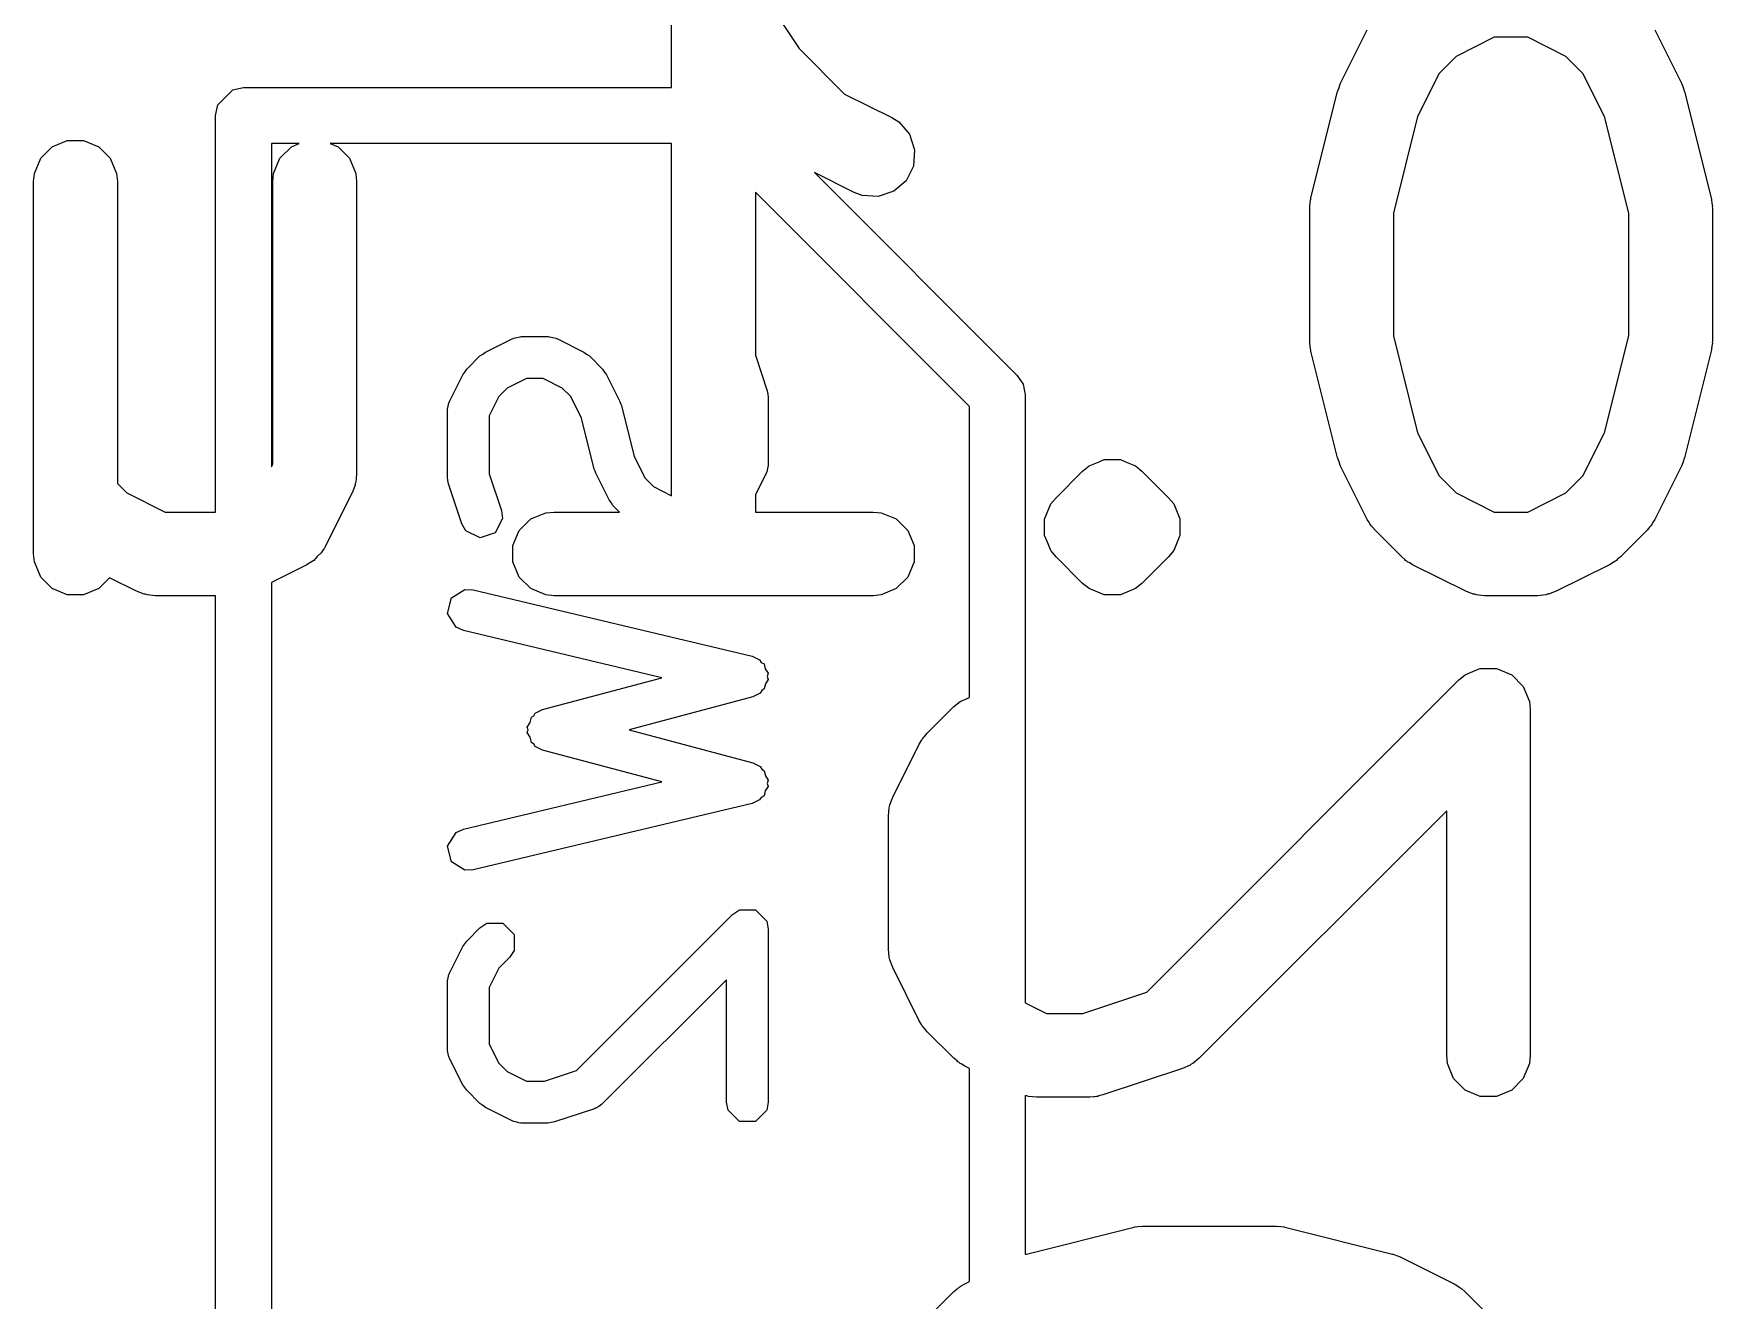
# Model space of a CAD drawing. Header units: inches. Extents: x 4.98 to 6.65, y -4.98 to -3.32.
# Drawn here: x 5.4783 to 5.5967, y -4.2966 to -4.2073 of the extents above; entities that cross this region are included whole.
import ezdxf

# ---------------------------------------------------------------- set-up
doc = ezdxf.new("R2010")
doc.units = ezdxf.units.IN
doc.header["$MEASUREMENT"] = 0
doc.layers.add('BLACK', color=250, linetype='CONTINUOUS')

msp = doc.modelspace()

# ---------------------------------------------------------------- linework, layer by layer
at = {"layer": 'BLACK', "linetype": 'CONTINUOUS'}
for p, q in [((5.5287, -4.20298), (5.53229, -4.20836)), ((5.52329, -4.21112), (5.52329, -4.20462)), ((5.57047, -4.2108), (5.57235, -4.20705)), ((5.58131, -4.20757), (5.57861, -4.20892)), ((5.58367, -4.20757), (5.58131, -4.20757)), ((5.58636, -4.20892), (5.58367, -4.20757)), ((5.59263, -4.20705), (5.5945, -4.2108)), ((5.53229, -4.20836), (5.53549, -4.21157)), ((5.57861, -4.20892), (5.57742, -4.21012)), ((5.58756, -4.21012), (5.58636, -4.20892)), ((5.49236, -4.21127), (5.49311, -4.21112)), ((5.49311, -4.21112), (5.52329, -4.21112)), ((5.57027, -4.21134), (5.57036, -4.2111)), ((5.57036, -4.2111), (5.57045, -4.21086)), ((5.57045, -4.21086), (5.57046, -4.21084)), ((5.57046, -4.21084), (5.57047, -4.2108)), ((5.57742, -4.21012), (5.5759, -4.21315)), ((5.58908, -4.21315), (5.58756, -4.21012)), ((5.5945, -4.2108), (5.59452, -4.21084)), ((5.59452, -4.21084), (5.59453, -4.21086)), ((5.59453, -4.21086), (5.59462, -4.2111)), ((5.59462, -4.2111), (5.59471, -4.21134)), ((5.49114, -4.21309), (5.49129, -4.21234)), ((5.49129, -4.21234), (5.49236, -4.21127)), ((5.53549, -4.21157), (5.53882, -4.21323)), ((5.56838, -4.2189), (5.57025, -4.2114)), ((5.57025, -4.2114), (5.57027, -4.21136)), ((5.57027, -4.21136), (5.57027, -4.21134)), ((5.59471, -4.21134), (5.59471, -4.21136)), ((5.59471, -4.21136), (5.59473, -4.2114)), ((5.59473, -4.2114), (5.5966, -4.2189)), ((5.49114, -4.24104), (5.49114, -4.21309)), ((5.53882, -4.21323), (5.53931, -4.21353)), ((5.53931, -4.21353), (5.54006, -4.21441)), ((5.5759, -4.21315), (5.57419, -4.21998)), ((5.59079, -4.21998), (5.58908, -4.21315)), ((5.54006, -4.21441), (5.54042, -4.2155)), ((5.4788, -4.2161), (5.47961, -4.21529)), ((5.47961, -4.21529), (5.48068, -4.21485)), ((5.48068, -4.21485), (5.48183, -4.21485)), ((5.48183, -4.21485), (5.48289, -4.21529)), ((5.48289, -4.21529), (5.48371, -4.2161)), ((5.49508, -4.21506), (5.49508, -4.23785)), ((5.49704, -4.21506), (5.49508, -4.21506)), ((5.49567, -4.2161), (5.49648, -4.21529)), ((5.49648, -4.21529), (5.49704, -4.21506)), ((5.49922, -4.21506), (5.49977, -4.21529)), ((5.52329, -4.21506), (5.49922, -4.21506)), ((5.49977, -4.21529), (5.50058, -4.2161)), ((5.52329, -4.23989), (5.52329, -4.21506)), ((5.54042, -4.2155), (5.54034, -4.21665)), ((5.47836, -4.21717), (5.4788, -4.2161)), ((5.48371, -4.2161), (5.48415, -4.21717)), ((5.49523, -4.21717), (5.49567, -4.2161)), ((5.50058, -4.2161), (5.50102, -4.21717)), ((5.54034, -4.21665), (5.53983, -4.21768)), ((5.4783, -4.21774), (5.47836, -4.21717)), ((5.4783, -4.24399), (5.4783, -4.21774)), ((5.48415, -4.21717), (5.48421, -4.21774)), ((5.48421, -4.21774), (5.48421, -4.23902)), ((5.49517, -4.21774), (5.49523, -4.21717)), ((5.49517, -4.23767), (5.49517, -4.21774)), ((5.50102, -4.21717), (5.50108, -4.21774)), ((5.50108, -4.21774), (5.50108, -4.23836)), ((5.53617, -4.21851), (5.53338, -4.21711)), ((5.53338, -4.21711), (5.54765, -4.23138)), ((5.53983, -4.21768), (5.53896, -4.21843)), ((5.54429, -4.23359), (5.5292, -4.2185)), ((5.5292, -4.2185), (5.5292, -4.22998)), ((5.53672, -4.21872), (5.53617, -4.21851)), ((5.53786, -4.2188), (5.53672, -4.21872)), ((5.53896, -4.21843), (5.53786, -4.2188)), ((5.56829, -4.21947), (5.56832, -4.21926)), ((5.56832, -4.21926), (5.56835, -4.21904)), ((5.56835, -4.21904), (5.56836, -4.219)), ((5.56836, -4.219), (5.56838, -4.2189)), ((5.5966, -4.2189), (5.59662, -4.219)), ((5.59662, -4.219), (5.59663, -4.21904)), ((5.59663, -4.21904), (5.59666, -4.21926)), ((5.59666, -4.21926), (5.59669, -4.21947)), ((5.5683, -4.21952), (5.56829, -4.21947)), ((5.56829, -4.21962), (5.5683, -4.21952)), ((5.56829, -4.22899), (5.56829, -4.21962)), ((5.57419, -4.21998), (5.57419, -4.22863)), ((5.59079, -4.22863), (5.59079, -4.21998)), ((5.59669, -4.21947), (5.59668, -4.21952)), ((5.59668, -4.21952), (5.59669, -4.21962)), ((5.59669, -4.21962), (5.59669, -4.22899)), ((5.51017, -4.22977), (5.51204, -4.22883)), ((5.51204, -4.22883), (5.51211, -4.22881)), ((5.51211, -4.22881), (5.51214, -4.22879)), ((5.51214, -4.22879), (5.51237, -4.22874)), ((5.51237, -4.22874), (5.5126, -4.22868)), ((5.5126, -4.22868), (5.51263, -4.22869)), ((5.51263, -4.22869), (5.5127, -4.22867)), ((5.5127, -4.22867), (5.51458, -4.22867)), ((5.51458, -4.22867), (5.51465, -4.22869)), ((5.51465, -4.22869), (5.51468, -4.22868)), ((5.51468, -4.22868), (5.51491, -4.22874)), ((5.51491, -4.22874), (5.51514, -4.22879)), ((5.51514, -4.22879), (5.51517, -4.22881)), ((5.51517, -4.22881), (5.51524, -4.22883)), ((5.51524, -4.22883), (5.51711, -4.22977)), ((5.57419, -4.22863), (5.5759, -4.23546)), ((5.58908, -4.23546), (5.59079, -4.22863)), ((5.50885, -4.23098), (5.50978, -4.23004)), ((5.50978, -4.23004), (5.50998, -4.22991)), ((5.50998, -4.22991), (5.51017, -4.22977)), ((5.51711, -4.22977), (5.5173, -4.22991)), ((5.5173, -4.22991), (5.5175, -4.23004)), ((5.5175, -4.23004), (5.51843, -4.23098)), ((5.5292, -4.22998), (5.53004, -4.2325)), ((5.5683, -4.22909), (5.56829, -4.22899)), ((5.56829, -4.22913), (5.5683, -4.22909)), ((5.56832, -4.22935), (5.56829, -4.22913)), ((5.56835, -4.22957), (5.56832, -4.22935)), ((5.56836, -4.22961), (5.56835, -4.22957)), ((5.56838, -4.22971), (5.56836, -4.22961)), ((5.57025, -4.23721), (5.56838, -4.22971)), ((5.5966, -4.22971), (5.59473, -4.23721)), ((5.59662, -4.22961), (5.5966, -4.22971)), ((5.59663, -4.22957), (5.59662, -4.22961)), ((5.59666, -4.22935), (5.59663, -4.22957)), ((5.59669, -4.22913), (5.59666, -4.22935)), ((5.59669, -4.22899), (5.59668, -4.22909)), ((5.59668, -4.22909), (5.59669, -4.22913)), ((5.50857, -4.23137), (5.50871, -4.23118)), ((5.50871, -4.23118), (5.50885, -4.23098)), ((5.51843, -4.23098), (5.51856, -4.23118)), ((5.51856, -4.23118), (5.51871, -4.23137)), ((5.50763, -4.23324), (5.50857, -4.23137)), ((5.5117, -4.2323), (5.5111, -4.2329)), ((5.51305, -4.23163), (5.5117, -4.2323)), ((5.51423, -4.23163), (5.51305, -4.23163)), ((5.51558, -4.2323), (5.51423, -4.23163)), ((5.51618, -4.2329), (5.51558, -4.2323)), ((5.51871, -4.23137), (5.51965, -4.23324)), ((5.54765, -4.23138), (5.54808, -4.23202)), ((5.54808, -4.23202), (5.54823, -4.23278)), ((5.50748, -4.2338), (5.50754, -4.23357)), ((5.50754, -4.23357), (5.50759, -4.23334)), ((5.50759, -4.23334), (5.50761, -4.23331)), ((5.50761, -4.23331), (5.50763, -4.23324)), ((5.5111, -4.2329), (5.51043, -4.23425)), ((5.51693, -4.23442), (5.51618, -4.2329)), ((5.51965, -4.23324), (5.51969, -4.2334)), ((5.51969, -4.2334), (5.51976, -4.23354)), ((5.51976, -4.23354), (5.52066, -4.23713)), ((5.53004, -4.2325), (5.53007, -4.23273)), ((5.53007, -4.23273), (5.53011, -4.23296)), ((5.53011, -4.23296), (5.53011, -4.23765)), ((5.54429, -4.25412), (5.54429, -4.23359)), ((5.54823, -4.23278), (5.54823, -4.27564)), ((5.50749, -4.23383), (5.50748, -4.2338)), ((5.50748, -4.2339), (5.50749, -4.23383)), ((5.50748, -4.23859), (5.50748, -4.2339)), ((5.51043, -4.23425), (5.51043, -4.23835)), ((5.51783, -4.23801), (5.51693, -4.23442)), ((5.5759, -4.23546), (5.57742, -4.23849)), ((5.58756, -4.23849), (5.58908, -4.23546)), ((5.52066, -4.23713), (5.52142, -4.23865)), ((5.57027, -4.23725), (5.57025, -4.23721)), ((5.59473, -4.23721), (5.59471, -4.23725)), ((5.49508, -4.23785), (5.49517, -4.23767)), ((5.50108, -4.23836), (5.50102, -4.23894)), ((5.51043, -4.23835), (5.51129, -4.24093)), ((5.5179, -4.23815), (5.51783, -4.23801)), ((5.51794, -4.23831), (5.5179, -4.23815)), ((5.51888, -4.24019), (5.51794, -4.23831)), ((5.52996, -4.23831), (5.5292, -4.23983)), ((5.52998, -4.23824), (5.52996, -4.23831)), ((5.53, -4.23822), (5.52998, -4.23824)), ((5.53005, -4.23798), (5.53, -4.23822)), ((5.53011, -4.23775), (5.53005, -4.23798)), ((5.53011, -4.23765), (5.5301, -4.23772)), ((5.5301, -4.23772), (5.53011, -4.23775)), ((5.55041, -4.24003), (5.55228, -4.23815)), ((5.55228, -4.23815), (5.55273, -4.23778)), ((5.55273, -4.23778), (5.55345, -4.23749)), ((5.55273, -4.23778), (5.55273, -4.23778)), ((5.55345, -4.23749), (5.55379, -4.23734)), ((5.55379, -4.23734), (5.55494, -4.23734)), ((5.55494, -4.23734), (5.55494, -4.23734)), ((5.55494, -4.23734), (5.55529, -4.23749)), ((5.55529, -4.23749), (5.55601, -4.23778)), ((5.55601, -4.23778), (5.55601, -4.23778)), ((5.55601, -4.23778), (5.55646, -4.23815)), ((5.55646, -4.23815), (5.55833, -4.24003)), ((5.57027, -4.23727), (5.57027, -4.23725)), ((5.57036, -4.23751), (5.57027, -4.23727)), ((5.57045, -4.23775), (5.57036, -4.23751)), ((5.57046, -4.23777), (5.57045, -4.23775)), ((5.57047, -4.23781), (5.57046, -4.23777)), ((5.57235, -4.24156), (5.57047, -4.23781)), ((5.5945, -4.23781), (5.59263, -4.24156)), ((5.59452, -4.23777), (5.5945, -4.23781)), ((5.59453, -4.23775), (5.59452, -4.23777)), ((5.59462, -4.23751), (5.59453, -4.23775)), ((5.59471, -4.23727), (5.59462, -4.23751)), ((5.59471, -4.23725), (5.59471, -4.23727)), ((5.48421, -4.23902), (5.48488, -4.23969)), ((5.50097, -4.23914), (5.50077, -4.23969)), ((5.50098, -4.23904), (5.50097, -4.23914)), ((5.50102, -4.23894), (5.50098, -4.23904)), ((5.50752, -4.23882), (5.50748, -4.23859)), ((5.50755, -4.23905), (5.50752, -4.23882)), ((5.50849, -4.24187), (5.50755, -4.23905)), ((5.52142, -4.23865), (5.52201, -4.23925)), ((5.52201, -4.23925), (5.52329, -4.23989)), ((5.57742, -4.23849), (5.57861, -4.23969)), ((5.58636, -4.23969), (5.58756, -4.23849)), ((5.48488, -4.23969), (5.48757, -4.24104)), ((5.50077, -4.23969), (5.49889, -4.24343)), ((5.51903, -4.24037), (5.51888, -4.24019)), ((5.51916, -4.24057), (5.51903, -4.24037)), ((5.51963, -4.24104), (5.51916, -4.24057)), ((5.5292, -4.23983), (5.5292, -4.24104)), ((5.5496, -4.24154), (5.55004, -4.24047)), ((5.55004, -4.24047), (5.55041, -4.24003)), ((5.55833, -4.24003), (5.5587, -4.24047)), ((5.5587, -4.24047), (5.55914, -4.24153)), ((5.57861, -4.23969), (5.58131, -4.24104)), ((5.58367, -4.24104), (5.58636, -4.23969)), ((5.48757, -4.24104), (5.49114, -4.24104)), ((5.50878, -4.24237), (5.50849, -4.24187)), ((5.51136, -4.2415), (5.51086, -4.24251)), ((5.51129, -4.24093), (5.51136, -4.2415)), ((5.51254, -4.24235), (5.51336, -4.24153)), ((5.51336, -4.24153), (5.51442, -4.24109)), ((5.51442, -4.24109), (5.515, -4.24104)), ((5.515, -4.24104), (5.51963, -4.24104)), ((5.5292, -4.24104), (5.5375, -4.24104)), ((5.5375, -4.24104), (5.53807, -4.24109)), ((5.53807, -4.24109), (5.53914, -4.24153)), ((5.53914, -4.24153), (5.53995, -4.24235)), ((5.5496, -4.24269), (5.5496, -4.24154)), ((5.55914, -4.24153), (5.55914, -4.24154)), ((5.55914, -4.24154), (5.55914, -4.24269)), ((5.57251, -4.24181), (5.57235, -4.24156)), ((5.57254, -4.24188), (5.57251, -4.24181)), ((5.5726, -4.24196), (5.57254, -4.24188)), ((5.57266, -4.24205), (5.5726, -4.24196)), ((5.58131, -4.24104), (5.58367, -4.24104)), ((5.59238, -4.24196), (5.59232, -4.24205)), ((5.59244, -4.24188), (5.59238, -4.24196)), ((5.59247, -4.24181), (5.59244, -4.24188)), ((5.59263, -4.24156), (5.59247, -4.24181)), ((5.50979, -4.24287), (5.50878, -4.24237)), ((5.51086, -4.24251), (5.50979, -4.24287)), ((5.5121, -4.24341), (5.51254, -4.24235)), ((5.53995, -4.24235), (5.54039, -4.24341)), ((5.5498, -4.24317), (5.5496, -4.24269)), ((5.55914, -4.24269), (5.5587, -4.24375)), ((5.57272, -4.2421), (5.57266, -4.24205)), ((5.5729, -4.24233), (5.57272, -4.2421)), ((5.57478, -4.2442), (5.5729, -4.24233)), ((5.59208, -4.24233), (5.5902, -4.2442)), ((5.59226, -4.2421), (5.59208, -4.24233)), ((5.59232, -4.24205), (5.59226, -4.2421)), ((5.47836, -4.24456), (5.4783, -4.24399)), ((5.4983, -4.24417), (5.49806, -4.24445)), ((5.49858, -4.24392), (5.4983, -4.24417)), ((5.49877, -4.24363), (5.49858, -4.24392)), ((5.49882, -4.24358), (5.49877, -4.24363)), ((5.49883, -4.24353), (5.49882, -4.24358)), ((5.49889, -4.24343), (5.49883, -4.24353)), ((5.5121, -4.24456), (5.5121, -4.24341)), ((5.54039, -4.24341), (5.54039, -4.24456)), ((5.55004, -4.24375), (5.5498, -4.24317)), ((5.55041, -4.2442), (5.55004, -4.24375)), ((5.55228, -4.24608), (5.55041, -4.2442)), ((5.55833, -4.2442), (5.55646, -4.24608)), ((5.5587, -4.24375), (5.55833, -4.2442)), ((5.575, -4.24439), (5.57478, -4.2442)), ((5.5902, -4.2442), (5.58998, -4.24439)), ((5.4788, -4.24563), (5.47836, -4.24456)), ((5.49757, -4.24476), (5.49508, -4.246)), ((5.49767, -4.24469), (5.49757, -4.24476)), ((5.49771, -4.24468), (5.49767, -4.24469)), ((5.49777, -4.24463), (5.49771, -4.24468)), ((5.49806, -4.24445), (5.49777, -4.24463)), ((5.51254, -4.24563), (5.5121, -4.24456)), ((5.54039, -4.24456), (5.53995, -4.24563)), ((5.57505, -4.24445), (5.575, -4.24439)), ((5.57514, -4.2445), (5.57505, -4.24445)), ((5.57522, -4.24457), (5.57514, -4.2445)), ((5.5753, -4.2446), (5.57522, -4.24457)), ((5.57554, -4.24476), (5.5753, -4.2446)), ((5.57929, -4.24663), (5.57554, -4.24476)), ((5.58943, -4.24476), (5.58568, -4.24663)), ((5.58968, -4.2446), (5.58943, -4.24476)), ((5.58975, -4.24457), (5.58968, -4.2446)), ((5.58984, -4.2445), (5.58975, -4.24457)), ((5.58992, -4.24445), (5.58984, -4.2445)), ((5.58998, -4.24439), (5.58992, -4.24445)), ((5.47961, -4.24644), (5.4788, -4.24563)), ((5.48068, -4.24688), (5.47961, -4.24644)), ((5.48289, -4.24644), (5.48183, -4.24688)), ((5.48366, -4.24568), (5.48289, -4.24644)), ((5.48556, -4.24663), (5.48366, -4.24568)), ((5.4861, -4.24684), (5.48556, -4.24663)), ((5.49508, -4.246), (5.49508, -4.29774)), ((5.50776, -4.2471), (5.50872, -4.2465)), ((5.50872, -4.2465), (5.5093, -4.24652)), ((5.5093, -4.24652), (5.52898, -4.25121)), ((5.51336, -4.24644), (5.51254, -4.24563)), ((5.51442, -4.24688), (5.51336, -4.24644)), ((5.53914, -4.24644), (5.53807, -4.24688)), ((5.53995, -4.24563), (5.53914, -4.24644)), ((5.55273, -4.24644), (5.55228, -4.24608)), ((5.55379, -4.24688), (5.55273, -4.24644)), ((5.55601, -4.24644), (5.55494, -4.24688)), ((5.55646, -4.24608), (5.55601, -4.24644)), ((5.57983, -4.24684), (5.57929, -4.24663)), ((5.58568, -4.24663), (5.58514, -4.24684)), ((5.48183, -4.24688), (5.48068, -4.24688)), ((5.4862, -4.24684), (5.4861, -4.24684)), ((5.4863, -4.24688), (5.4862, -4.24684)), ((5.48688, -4.24694), (5.4863, -4.24688)), ((5.49114, -4.24694), (5.48688, -4.24694)), ((5.49114, -4.2997), (5.49114, -4.24694)), ((5.5075, -4.24819), (5.50776, -4.2471)), ((5.515, -4.24694), (5.51442, -4.24688)), ((5.5375, -4.24694), (5.515, -4.24694)), ((5.53807, -4.24688), (5.5375, -4.24694)), ((5.55494, -4.24688), (5.55379, -4.24688)), ((5.55379, -4.24688), (5.55379, -4.24688)), ((5.55494, -4.24688), (5.55494, -4.24688)), ((5.57994, -4.24684), (5.57983, -4.24684)), ((5.58004, -4.24688), (5.57994, -4.24684)), ((5.58061, -4.24694), (5.58004, -4.24688)), ((5.58436, -4.24694), (5.58061, -4.24694)), ((5.58494, -4.24688), (5.58436, -4.24694)), ((5.58504, -4.24684), (5.58494, -4.24688)), ((5.58514, -4.24684), (5.58504, -4.24684)), ((5.50809, -4.24916), (5.5075, -4.24819)), ((5.50861, -4.2494), (5.50809, -4.24916)), ((5.5226, -4.25273), (5.50861, -4.2494)), ((5.52898, -4.25121), (5.5295, -4.25145)), ((5.5295, -4.25145), (5.52962, -4.25164)), ((5.52962, -4.25164), (5.52981, -4.25175)), ((5.52981, -4.25175), (5.5299, -4.2521)), ((5.5299, -4.2521), (5.5301, -4.25241)), ((5.5301, -4.25241), (5.53004, -4.25263)), ((5.57881, -4.25288), (5.57926, -4.25251)), ((5.57926, -4.25251), (5.58001, -4.2522)), ((5.58001, -4.2522), (5.58032, -4.25207)), ((5.58032, -4.25207), (5.58147, -4.25207)), ((5.58147, -4.25207), (5.58254, -4.25251)), ((5.58254, -4.25251), (5.58335, -4.25333)), ((5.5142, -4.25497), (5.5226, -4.25273)), ((5.52965, -4.25363), (5.52954, -4.25382)), ((5.52983, -4.25351), (5.52965, -4.25363)), ((5.52992, -4.25316), (5.52983, -4.25351)), ((5.5301, -4.25284), (5.52992, -4.25316)), ((5.53004, -4.25263), (5.5301, -4.25284)), ((5.55681, -4.27488), (5.57881, -4.25288)), ((5.58335, -4.25333), (5.58361, -4.25395)), ((5.51368, -4.25523), (5.5142, -4.25497)), ((5.52902, -4.25407), (5.52031, -4.2564)), ((5.52954, -4.25382), (5.52902, -4.25407)), ((5.54132, -4.25663), (5.54319, -4.25475)), ((5.54319, -4.25475), (5.54364, -4.25439)), ((5.54364, -4.25439), (5.54429, -4.25412)), ((5.58361, -4.25395), (5.58379, -4.25439)), ((5.58379, -4.25439), (5.58385, -4.25497)), ((5.58385, -4.25497), (5.58385, -4.27934)), ((5.51311, -4.2562), (5.51331, -4.25587)), ((5.51331, -4.25587), (5.51341, -4.2555)), ((5.51341, -4.2555), (5.51358, -4.2554)), ((5.51358, -4.2554), (5.51368, -4.25523)), ((5.51317, -4.2564), (5.51311, -4.2562)), ((5.51311, -4.25659), (5.51317, -4.2564)), ((5.51331, -4.25692), (5.51311, -4.25659)), ((5.51341, -4.2573), (5.51331, -4.25692)), ((5.51358, -4.2574), (5.51341, -4.2573)), ((5.52031, -4.2564), (5.52902, -4.25872)), ((5.54076, -4.2574), (5.54092, -4.25715)), ((5.54092, -4.25715), (5.54095, -4.25708)), ((5.54095, -4.25708), (5.54101, -4.257)), ((5.54101, -4.257), (5.54107, -4.25691)), ((5.54107, -4.25691), (5.54113, -4.25686)), ((5.54113, -4.25686), (5.54132, -4.25663)), ((5.51368, -4.25757), (5.51358, -4.2574)), ((5.5142, -4.25782), (5.51368, -4.25757)), ((5.5226, -4.26007), (5.5142, -4.25782)), ((5.53889, -4.26115), (5.54076, -4.2574)), ((5.52902, -4.25872), (5.52954, -4.25897)), ((5.52954, -4.25897), (5.52965, -4.25917)), ((5.52965, -4.25917), (5.52983, -4.25928)), ((5.52983, -4.25928), (5.52992, -4.25964)), ((5.52992, -4.25964), (5.5301, -4.25995)), ((5.50861, -4.2634), (5.5226, -4.26007)), ((5.5299, -4.26069), (5.52981, -4.26104)), ((5.5301, -4.26038), (5.5299, -4.26069)), ((5.5301, -4.25995), (5.53004, -4.26017)), ((5.53004, -4.26017), (5.5301, -4.26038)), ((5.52898, -4.26158), (5.5093, -4.26627)), ((5.5295, -4.26134), (5.52898, -4.26158)), ((5.52962, -4.26116), (5.5295, -4.26134)), ((5.52981, -4.26104), (5.52962, -4.26116)), ((5.53858, -4.26247), (5.53863, -4.26189)), ((5.53863, -4.26189), (5.53867, -4.26179)), ((5.53867, -4.26179), (5.53868, -4.26169)), ((5.53868, -4.26169), (5.53889, -4.26115)), ((5.53858, -4.27184), (5.53858, -4.26247)), ((5.57795, -4.2621), (5.56049, -4.27955)), ((5.57795, -4.27934), (5.57795, -4.2621)), ((5.5075, -4.2646), (5.50809, -4.26364)), ((5.50809, -4.26364), (5.50861, -4.2634)), ((5.50776, -4.2657), (5.5075, -4.2646)), ((5.50872, -4.26629), (5.50776, -4.2657)), ((5.5093, -4.26627), (5.50872, -4.26629)), ((5.52759, -4.26941), (5.52807, -4.26909)), ((5.52807, -4.26909), (5.5292, -4.26909)), ((5.5292, -4.26909), (5.53, -4.26989)), ((5.50885, -4.27129), (5.50978, -4.27035)), ((5.50978, -4.27035), (5.51026, -4.27003)), ((5.51026, -4.27003), (5.51139, -4.27003)), ((5.51139, -4.27003), (5.51219, -4.27083)), ((5.51659, -4.28042), (5.52759, -4.26941)), ((5.53, -4.26989), (5.53, -4.26989)), ((5.53, -4.26989), (5.53011, -4.27046)), ((5.50857, -4.27167), (5.50871, -4.27149)), ((5.50871, -4.27149), (5.50885, -4.27129)), ((5.51219, -4.27083), (5.51219, -4.27196)), ((5.53011, -4.27046), (5.53011, -4.28264)), ((5.50763, -4.27355), (5.50857, -4.27167)), ((5.51187, -4.27244), (5.5111, -4.27321)), ((5.51219, -4.27196), (5.51187, -4.27244)), ((5.53863, -4.27242), (5.53858, -4.27184)), ((5.53867, -4.27252), (5.53863, -4.27242)), ((5.53868, -4.27262), (5.53867, -4.27252)), ((5.53889, -4.27316), (5.53868, -4.27262)), ((5.50748, -4.2741), (5.50754, -4.27388)), ((5.50754, -4.27388), (5.50759, -4.27364)), ((5.50759, -4.27364), (5.50761, -4.27362)), ((5.50761, -4.27362), (5.50763, -4.27355)), ((5.5111, -4.27321), (5.51043, -4.27456)), ((5.54076, -4.27691), (5.53889, -4.27316)), ((5.50749, -4.27414), (5.50748, -4.2741)), ((5.50748, -4.27421), (5.50749, -4.27414)), ((5.50748, -4.27889), (5.50748, -4.27421)), ((5.51043, -4.27456), (5.51043, -4.27855)), ((5.52716, -4.27402), (5.51843, -4.28275)), ((5.52716, -4.28264), (5.52716, -4.27402)), ((5.5523, -4.27639), (5.55681, -4.27488)), ((5.54823, -4.27564), (5.54972, -4.27639)), ((5.54092, -4.27716), (5.54076, -4.27691)), ((5.54095, -4.27723), (5.54092, -4.27716)), ((5.54101, -4.27731), (5.54095, -4.27723)), ((5.54107, -4.2774), (5.54101, -4.27731)), ((5.54113, -4.27745), (5.54107, -4.2774)), ((5.54132, -4.27768), (5.54113, -4.27745)), ((5.54972, -4.27639), (5.5523, -4.27639)), ((5.51043, -4.27855), (5.5111, -4.27989)), ((5.54319, -4.27955), (5.54132, -4.27768)), ((5.50749, -4.27897), (5.50748, -4.27889)), ((5.50748, -4.279), (5.50749, -4.27897)), ((5.50754, -4.27923), (5.50748, -4.279)), ((5.50759, -4.27946), (5.50754, -4.27923)), ((5.50761, -4.27948), (5.50759, -4.27946)), ((5.50763, -4.27956), (5.50761, -4.27948)), ((5.50857, -4.28143), (5.50763, -4.27956)), ((5.54342, -4.27974), (5.54319, -4.27955)), ((5.54347, -4.2798), (5.54342, -4.27974)), ((5.54356, -4.27985), (5.54347, -4.2798)), ((5.56049, -4.27955), (5.56004, -4.27992)), ((5.578, -4.27992), (5.57795, -4.27934)), ((5.58385, -4.27934), (5.58379, -4.27992)), ((5.5111, -4.27989), (5.5117, -4.28049)), ((5.5117, -4.28049), (5.51305, -4.28117)), ((5.51434, -4.28117), (5.51659, -4.28042)), ((5.54364, -4.27992), (5.54356, -4.27985)), ((5.54371, -4.27995), (5.54364, -4.27992)), ((5.54396, -4.28011), (5.54371, -4.27995)), ((5.54429, -4.28027), (5.54396, -4.28011)), ((5.54429, -4.29528), (5.54429, -4.28027)), ((5.55933, -4.28027), (5.55371, -4.28214)), ((5.55986, -4.28003), (5.55933, -4.28027)), ((5.55994, -4.27996), (5.55986, -4.28003)), ((5.56004, -4.27992), (5.55994, -4.27996)), ((5.57844, -4.28098), (5.578, -4.27992)), ((5.57926, -4.2818), (5.57844, -4.28098)), ((5.58335, -4.28098), (5.58254, -4.2818)), ((5.58379, -4.27992), (5.58335, -4.28098)), ((5.50871, -4.28162), (5.50857, -4.28143)), ((5.50885, -4.28181), (5.50871, -4.28162)), ((5.50978, -4.28275), (5.50885, -4.28181)), ((5.51305, -4.28117), (5.51434, -4.28117)), ((5.54825, -4.28219), (5.54823, -4.28218)), ((5.54823, -4.28218), (5.54823, -4.29337)), ((5.54835, -4.2822), (5.54825, -4.28219)), ((5.54845, -4.28224), (5.54835, -4.2822)), ((5.55343, -4.28221), (5.55335, -4.28224)), ((5.55371, -4.28214), (5.55343, -4.28221)), ((5.58032, -4.28224), (5.57926, -4.2818)), ((5.58254, -4.2818), (5.58147, -4.28224)), ((5.50998, -4.28288), (5.50978, -4.28275)), ((5.51017, -4.28303), (5.50998, -4.28288)), ((5.51204, -4.28396), (5.51017, -4.28303)), ((5.51786, -4.28311), (5.51504, -4.28404)), ((5.51792, -4.28307), (5.51786, -4.28311)), ((5.51795, -4.28307), (5.51792, -4.28307)), ((5.51815, -4.28294), (5.51795, -4.28307)), ((5.51836, -4.28282), (5.51815, -4.28294)), ((5.51837, -4.28279), (5.51836, -4.28282)), ((5.51843, -4.28275), (5.51837, -4.28279)), ((5.52727, -4.28321), (5.52716, -4.28264)), ((5.52807, -4.28401), (5.52727, -4.28321)), ((5.53, -4.28321), (5.5292, -4.28401)), ((5.53011, -4.28264), (5.53, -4.28321)), ((5.54903, -4.28229), (5.54845, -4.28224)), ((5.55278, -4.28229), (5.54903, -4.28229)), ((5.55307, -4.28226), (5.55278, -4.28229)), ((5.55315, -4.28227), (5.55307, -4.28226)), ((5.55325, -4.28225), (5.55315, -4.28227)), ((5.55335, -4.28224), (5.55325, -4.28225)), ((5.58147, -4.28224), (5.58032, -4.28224)), ((5.51211, -4.28398), (5.51204, -4.28396)), ((5.51214, -4.28401), (5.51211, -4.28398)), ((5.51237, -4.28405), (5.51214, -4.28401)), ((5.5126, -4.28412), (5.51237, -4.28405)), ((5.51263, -4.28411), (5.5126, -4.28412)), ((5.5127, -4.28412), (5.51263, -4.28411)), ((5.51458, -4.28412), (5.5127, -4.28412)), ((5.51481, -4.28407), (5.51458, -4.28412)), ((5.51504, -4.28404), (5.51481, -4.28407)), ((5.5292, -4.28401), (5.52807, -4.28401)), ((5.54831, -4.29335), (5.55581, -4.29147)), ((5.55581, -4.29147), (5.55591, -4.29146)), ((5.55591, -4.29146), (5.55595, -4.29144)), ((5.55595, -4.29144), (5.55617, -4.29142)), ((5.55617, -4.29142), (5.55638, -4.29139)), ((5.55638, -4.29139), (5.55643, -4.2914)), ((5.55643, -4.2914), (5.55653, -4.29139)), ((5.55653, -4.29139), (5.5659, -4.29139)), ((5.5659, -4.29139), (5.566, -4.2914)), ((5.566, -4.2914), (5.56604, -4.29139)), ((5.56604, -4.29139), (5.56626, -4.29142)), ((5.56626, -4.29142), (5.56648, -4.29144)), ((5.56648, -4.29144), (5.56652, -4.29146)), ((5.56652, -4.29146), (5.56662, -4.29147)), ((5.56662, -4.29147), (5.57412, -4.29335)), ((5.54823, -4.29337), (5.54825, -4.29337)), ((5.54825, -4.29337), (5.54827, -4.29336)), ((5.54827, -4.29336), (5.54831, -4.29335)), ((5.57412, -4.29335), (5.57416, -4.29336)), ((5.57416, -4.29336), (5.57418, -4.29337)), ((5.57418, -4.29337), (5.57442, -4.29346)), ((5.57442, -4.29346), (5.57466, -4.29354)), ((5.57466, -4.29354), (5.57468, -4.29356)), ((5.57468, -4.29356), (5.57472, -4.29357)), ((5.57472, -4.29357), (5.57847, -4.29545)), ((5.54145, -4.29774), (5.54319, -4.296)), ((5.54319, -4.296), (5.54342, -4.29581)), ((5.54342, -4.29581), (5.54347, -4.29576)), ((5.54347, -4.29576), (5.54356, -4.2957)), ((5.54356, -4.2957), (5.54364, -4.29563)), ((5.54364, -4.29563), (5.54371, -4.2956)), ((5.54371, -4.2956), (5.54396, -4.29545)), ((5.54396, -4.29545), (5.54429, -4.29528)), ((5.57847, -4.29545), (5.57872, -4.2956)), ((5.57872, -4.2956), (5.57879, -4.29563)), ((5.57879, -4.29563), (5.57887, -4.2957)), ((5.57887, -4.2957), (5.57896, -4.29576)), ((5.57896, -4.29576), (5.57901, -4.29581)), ((5.57901, -4.29581), (5.57924, -4.296)), ((5.57924, -4.296), (5.58111, -4.29787))]:
    msp.add_line(p, q, dxfattribs=at)

doc.saveas('drawing.dxf')
